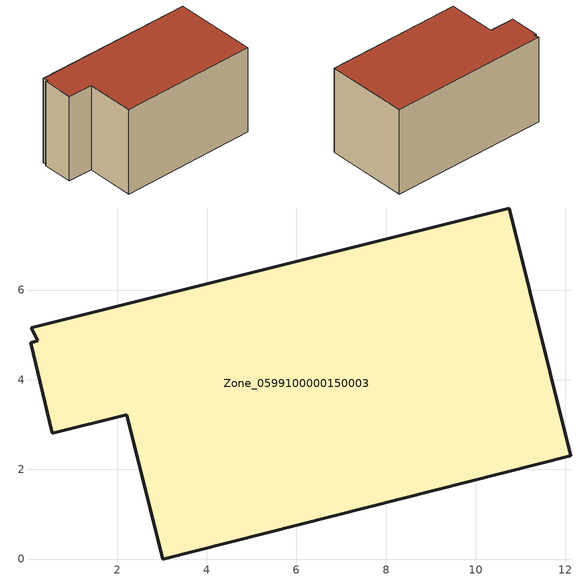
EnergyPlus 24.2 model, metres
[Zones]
Zone_0599100000150003
 floor ground (C_G): 0.08,4.83 0.23,4.87 0.09,5.16 10.75,7.83 12.12,2.3 3.01,0 2.22,3.22 0.56,2.81 z0
 wall outside (C_F): 12.12,2.3 10.75,7.83 0.09,5.16 0.23,4.87 0.08,4.83 0.56,2.81 2.22,3.22 3.01,0 12.12,2.3 z0:6.04
 roof outside (C_R): 0.23,4.87 0.08,4.83 0.56,2.81 2.22,3.22 3.01,0 12.12,2.3 10.75,7.83 0.09,5.16 z6.04
[BUILDING]
Pand.0599100000150003: North Axis=0; Terrain=City; Loads Convergence Tolerance Value=0.04; Temperature Convergence Tolerance Value=0.4; Solar Distribution=FullExterior; Maximum Number of Warmup Days=25; Minimum Number of Warmup Days=1
[Site:Location]
Rotterdam.The.Hague.AP_ZH_NLD Design_Conditions: Latitude=51.96; Longitude=4.45; Time Zone=1; Elevation=-4.5
[SITE:GROUNDTEMPERATURE:BUILDINGSURFACE]
18, 18, 18, 18, 18, 18, 18, 18, 18, 18, 18, 18
[MATERIAL] Thermal Absorptance=0.9; Solar Absorptance=0.7; Visible Absorptance=0.7
Name | Roughness | Thickness | Conductivity | Density | Specific Heat
G.TC.1975-1991 | MediumSmooth | 0.15 | 0.288461 | 540 | 1210
F.TC.1975-1991 | Rough | 0.3 | 0.230769 | 1920 | 840
R.TC.1975-1991 | MediumRough | 0.2 | 0.153846 | 1500 | 1000
[CONSTRUCTION]
C_G: G.TC.1975-1991
C_F: F.TC.1975-1991
C_R: R.TC.1975-1991
[ZONE]
Zone_0599100000150003: Type=1; Multiplier=1; Ceiling Height=Autocalculate; Volume=Autocalculate; Floor Area=autocalculate; Part of Total Floor Area=Yes
[ZONEINFILTRATION:DESIGNFLOWRATE]
Infil_Zone_0599100000150003: Zone or ZoneList or Space or SpaceList=Zone_0599100000150003; Schedule=AlwaysOn; Design Flow Rate Calculation Method=Flow/Area; Flow Rate per Floor Area=0.003; Constant Term Coefficient=1; Temperature Term Coefficient=0; Velocity Term Coefficient=0; Velocity Squared Term Coefficient=0
[HVACTEMPLATE:ZONE:IDEALLOADSAIRSYSTEM]
Zone_0599100000150003: Maximum Heating Supply Air Temperature=50; Minimum Cooling Supply Air Temperature=13; Maximum Heating Supply Air Humidity Ratio=0.0156; Minimum Cooling Supply Air Humidity Ratio=0.0077; Heating Limit=NoLimit; Cooling Limit=NoLimit; Dehumidification Control Type=ConstantSensibleHeatRatio; Cooling Sensible Heat Ratio=0.7; Dehumidification Setpoint=60; Humidification Control Type=None; Humidification Setpoint=30; Outdoor Air Method=None; Outdoor Air Flow Rate per Person=0.00944; Outdoor Air Flow Rate per Zone Floor Area=0; Outdoor Air Flow Rate per Zone=0; Demand Controlled Ventilation Type=None; Outdoor Air Economizer Type=NoEconomizer; Heat Recovery Type=None; Sensible Heat Recovery Effectiveness=0.7; Latent Heat Recovery Effectiveness=0.65
[ZONECONTROL:THERMOSTAT]
ThermostatControl_Zone_0599100000150003: Zone or ZoneList=Zone_0599100000150003; Control Type Schedule=DualSetpointControlType; Control 1=Thermostat_Zone_0599100000150003; Temperature Difference Between Cutout And Setpoint=0
[THERMOSTATSETPOINT:DUALSETPOINT]
Thermostat_Zone_0599100000150003: Heating Setpoint Temperature Schedule=HeatingSetpoint_Zone_0599100000150003; Cooling Setpoint Temperature Schedule=CoolingSetpoint_Zone_0599100000150003
[SCHEDULE:COMPACT]
HeatingSetpoint_Zone_0599100000150003: Through: 12/31, For: AllDays, Until: 24:00, 21
CoolingSetpoint_Zone_0599100000150003: Through: 12/31, For: AllDays, Until: 24:00, 24
DualSetpointControlType: Through: 12/31, For: AllDays, Until: 24:00, 4
AlwaysOn: Through: 12/31, For: AllDays, Until: 24:00, 1
